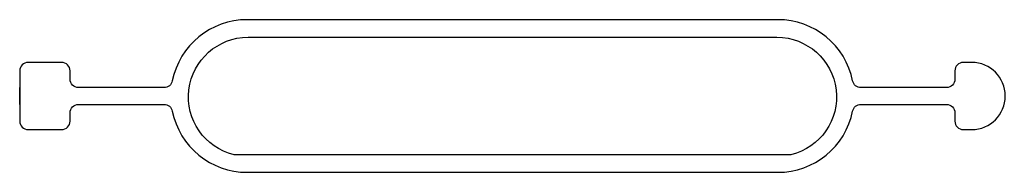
# Model space of a CAD drawing. Extents: x 128.2 to 186.9, y 222.3 to 231.4.
import ezdxf

# ---------------------------------------------------------------- set-up
doc = ezdxf.new("R2010")
doc.units = 0
doc.header["$LTSCALE"] = 15
doc.layers.get('0').update_dxf_attribs({"linetype": 'CONTINUOUS'})

msp = doc.modelspace()

# ---------------------------------------------------------------- linework, layer by layer
at = {"color": 0}
msp.add_line((128.177, 226.357), (128.177, 227.357), dxfattribs=at)
for points in [[(137.267, 227.758, -0.356963), (136.777, 227.357), (131.677, 227.357, -0.414214), (131.177, 227.857), (131.177, 228.357, 0.414214), (130.677, 228.857), (128.677, 228.857, 0.414214), (128.177, 228.357), (128.177, 226.857), (128.177, 225.357, 0.414214), (128.677, 224.857), (130.677, 224.857, 0.414214), (131.177, 225.357), (131.177, 225.857, -0.414214), (131.677, 226.357), (136.777, 226.357, -0.356963), (137.267, 225.956, 0.356963), (141.727, 222.307), (173.327, 222.307, 0.356963), (177.787, 225.956, -0.356963), (178.277, 226.357), (183.377, 226.357, -0.414214), (183.877, 225.857), (183.877, 225.357, 0.414214), (184.377, 224.857), (184.877, 224.857, 1), (184.877, 228.857), (184.377, 228.857, 0.414214), (183.877, 228.357), (183.877, 227.857, -0.414214), (183.377, 227.357), (178.277, 227.357, -0.356963), (177.787, 227.758, 0.356963), (173.327, 231.407), (141.727, 231.407, 0.356963)], [(173.277, 230.357, -0.887595), (174.114, 223.357), (140.941, 223.357, -0.887595), (141.777, 230.357)]]:
    msp.add_lwpolyline(points, format="xyb", close=True, dxfattribs=at)

doc.saveas('drawing.dxf')
